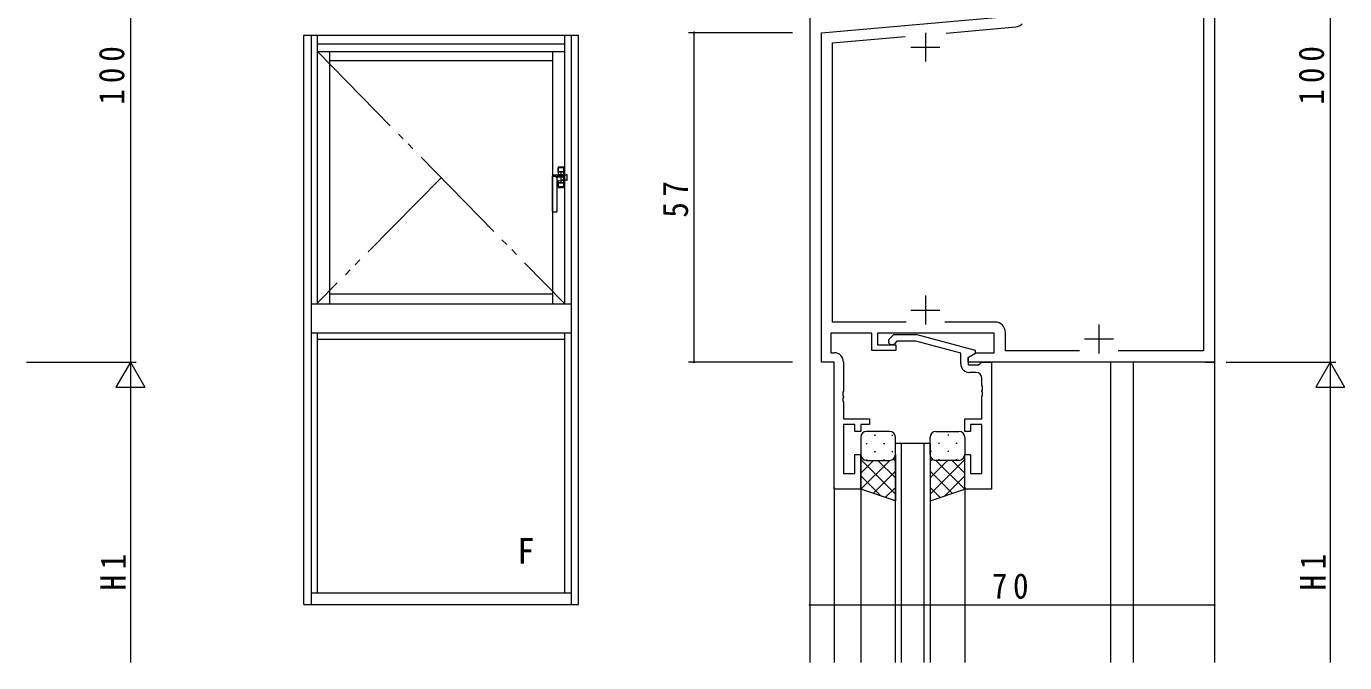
# Model space of a CAD drawing. Units: millimetres, scale not verified. Extents: x -594 to 539, y -420 to 386.
# Drawn here: x -135.4 to 92.6, y -293.6 to -183.5 of the extents above; entities that cross this region are included whole.
import ezdxf
from ezdxf.enums import TextEntityAlignment as Align

# ---------------------------------------------------------------- set-up
doc = ezdxf.new("R2010")
doc.units = ezdxf.units.MM
doc.header["$LTSCALE"] = 2
doc.linetypes.add('CHAIN2', pattern=[12, 9, -1, 1, -1])
doc.linetypes.add('DOUBLE_CHAIN2', pattern=[12.8, 9, -1, 0.6, -0.6, 0.6, -1])
for name, color, linetype, lineweight in [('0-3_YKK_11', 7, 'Continuous', 9), ('0-4_YKK_12', 2, 'Continuous', 9), ('0-5_YKK_A1', 4, 'Continuous', 9), ('0-6_YKK_13', 4, 'Continuous', 9), ('0-7_YKK_D', 6, 'Continuous', 9)]:
    doc.layers.add(name, color=color, linetype=linetype, lineweight=lineweight)
doc.styles.add('ＭＳ ゴシック', font='')
doc.styles.get('ＭＳ ゴシック').set_extended_font_data('MS Gothic')

msp = doc.modelspace()

# ---------------------------------------------------------------- linework, layer by layer
at = {"layer": '0-3_YKK_11'}
for p, q in [((70.1, -141.633), (70.1, -241.633)), ((68.17, -161.763), (68.17, -239.703)), ((2.1, -184.633), (35.524, -181.708)), ((2.1, -241.633), (2.1, -184.633)), ((20.099, -184.633), (20.099, -189.633)), ((23.672, -184.683), (35.739, -183.627)), ((4.03, -186.401), (16.605, -185.301)), ((4.03, -234.703), (4.03, -186.401)), ((17.6, -187.133), (22.6, -187.133)), ((20.099, -230.133), (20.099, -235.133)), ((16.749, -234.703), (4.03, -234.703)), ((17.6, -232.633), (22.6, -232.633)), ((32.129, -234.703), (23.45, -234.703)), ((3.729, -236.633), (3.729, -240.003)), ((10.8, -236.633), (3.729, -236.633)), ((10.8, -239.633), (10.8, -236.633)), ((11.8, -236.633), (11.8, -238.633)), ((31.999, -236.633), (11.8, -236.633)), ((13.875, -237.608), (14.651, -236.833)), ((14.651, -236.833), (18.596, -236.833)), ((18.596, -236.833), (28.7, -239.54)), ((31.999, -240.003), (31.999, -236.633)), ((33.93, -239.703), (33.93, -236.503)), ((50.1, -235.133), (50.1, -240.133)), ((11.8, -238.633), (15, -238.633)), ((15.148, -238.033), (14.724, -238.457)), ((15, -238.633), (15, -239.633)), ((18.438, -238.033), (15.148, -238.033)), ((26.2, -240.112), (18.438, -238.033)), ((47.6, -237.633), (52.6, -237.633)), ((4.3, -241.633), (2.1, -241.633)), ((3.729, -240.003), (4.33, -240.003)), ((4.3, -263.633), (4.3, -241.633)), ((5.929, -241.603), (5.929, -246.674)), ((15, -239.633), (10.8, -239.633)), ((26.2, -241.933), (26.2, -240.112)), ((27.499, -240.833), (28.937, -240.003)), ((28.7, -240.14), (27.499, -240.833)), ((27.499, -241.633), (27.499, -240.833)), ((27.499, -240.833), (27.499, -242.133)), ((70.1, -241.633), (27.499, -241.633)), ((28.7, -239.54), (28.7, -240.14)), ((28.937, -240.003), (31.999, -240.003)), ((29.5, -241.933), (29.8, -241.633)), ((29.8, -241.633), (31.499, -241.633)), ((31.499, -241.633), (31.499, -263.633)), ((46.749, -239.703), (33.93, -239.703)), ((68.17, -239.703), (53.45, -239.703)), ((27.499, -242.133), (29.3, -242.133)), ((28.87, -243.433), (27.699, -243.433)), ((29.3, -242.133), (29.5, -241.933)), ((29.87, -245.674), (29.87, -244.433)), ((29.99, -245.858), (29.87, -245.674)), ((29.99, -246.408), (29.99, -245.858)), ((5.929, -246.674), (5.81, -246.858)), ((5.81, -246.858), (5.81, -247.407)), ((5.81, -247.407), (5.929, -247.591)), ((5.929, -247.674), (5.81, -247.858)), ((5.81, -247.858), (5.81, -248.407)), ((5.81, -248.407), (5.929, -248.591)), ((5.929, -247.591), (5.929, -247.674)), ((29.87, -246.591), (29.99, -246.408)), ((29.87, -246.674), (29.87, -246.591)), ((29.99, -246.858), (29.87, -246.674)), ((29.87, -247.591), (29.99, -247.408)), ((29.87, -251.433), (29.87, -247.591)), ((29.99, -247.408), (29.99, -246.858)), ((5.929, -248.591), (5.929, -251.433)), ((5.929, -251.433), (10.399, -251.433)), ((5.929, -252.433), (5.929, -260.933)), ((7.9, -252.433), (5.929, -252.433)), ((7.9, -253.633), (7.9, -252.433)), ((8.899, -252.433), (8.899, -253.633)), ((10.399, -252.433), (8.899, -252.433)), ((10.399, -251.433), (10.399, -252.433)), ((26.9, -251.433), (29.87, -251.433)), ((26.9, -253.633), (26.9, -251.433)), ((27.9, -252.433), (27.9, -253.633)), ((29.87, -252.433), (27.9, -252.433)), ((29.87, -260.933), (29.87, -252.433)), ((8.899, -253.633), (7.9, -253.633)), ((27.9, -253.633), (26.9, -253.633)), ((7.9, -257.633), (8.899, -257.633)), ((7.9, -260.933), (7.9, -257.633)), ((8.899, -257.633), (8.899, -263.633)), ((26.9, -257.633), (27.9, -257.633)), ((26.9, -263.633), (26.9, -257.633)), ((27.9, -257.633), (27.9, -260.933)), ((5.929, -260.933), (7.9, -260.933)), ((27.9, -260.933), (29.87, -260.933)), ((8.899, -263.633), (4.3, -263.633)), ((31.499, -263.633), (26.9, -263.633))]:
    msp.add_line(p, q, dxfattribs=at)
for centre, radius, start, end in [((35.582, -181.834), 1.8, 275.00002, 315.00003), ((32.129, -236.503), 1.8, 0, 89.99998), ((14.3, -238.033), 0.6, 134.99998, 315), ((4.33, -241.603), 1.6, 0, 89.99998), ((27.699, -241.933), 1.5, 180, 269.99998), ((28.87, -244.433), 1, 0, 89.99998)]:
    msp.add_arc(centre, radius, start, end, dxfattribs=at)
at = {"layer": '0-4_YKK_12'}
for p, q in [((0.1, -76.564), (0.1, -293.642)), ((70.1, -76.564), (70.1, -293.642)), ((68.4, -241.633), (41.9, -241.633)), ((52.1, -241.633), (52.1, -293.642)), ((56, -241.633), (56, -293.642)), ((68.47, -241.633), (70.1, -241.633)), ((14.899, -255.633), (20.9, -255.633)), ((14.899, -293.642), (14.899, -255.633)), ((15.899, -255.633), (15.899, -293.642)), ((19.9, -293.642), (19.9, -255.633)), ((20.9, -255.633), (20.9, -293.642)), ((4.3, -263.333), (4.3, -293.642)), ((8.899, -263.633), (8.899, -293.642)), ((26.9, -263.333), (26.9, -293.642))]:
    msp.add_line(p, q, dxfattribs=at)
at = {"layer": '0-5_YKK_A1'}
for p, q in [((-87.4, -185.064), (-39.9, -185.064)), ((-87.4, -283.564), (-87.4, -185.064)), ((-86.15, -185.064), (-86.15, -283.564)), ((-85.05, -231.564), (-85.05, -185.064)), ((-85.05, -186.564), (-42.25, -186.564)), ((-42.25, -231.564), (-42.25, -185.064)), ((-41.15, -185.064), (-41.15, -283.564)), ((-39.9, -283.564), (-39.9, -185.064)), ((-85.05, -187.864), (-42.25, -187.864)), ((-82.9, -231.564), (-82.9, -187.864)), ((-44.4, -187.864), (-44.4, -231.564)), ((-82.9, -189.464), (-44.4, -189.464)), ((-44.4, -215.514), (-44.4, -209.411)), ((-44.375, -209.368), (-44.252, -209.309)), ((-44.252, -209.309), (-44.097, -209.252)), ((-44.097, -209.252), (-43.769, -209.209)), ((-43.769, -209.209), (-43.417, -209.174)), ((-43.45, -207.939), (-43.45, -209.176)), ((-42.45, -208.689), (-43.45, -208.689)), ((-43.443, -208.689), (-43.443, -208.007)), ((-43.443, -208.689), (-42.458, -208.689)), ((-43.417, -209.174), (-42.514, -209.174)), ((-42.5, -207.889), (-43.4, -207.889)), ((-42.5, -207.953), (-43.4, -207.953)), ((-43.393, -207.957), (-43.15, -207.957)), ((-43.15, -207.961), (-43.15, -207.957)), ((-43.15, -207.961), (-42.75, -207.961)), ((-42.946, -209.332), (-42.871, -209.336)), ((-42.885, -209.242), (-41.986, -209.242)), ((-42.871, -209.336), (-42.795, -209.351)), ((-42.795, -209.351), (-42.717, -209.381)), ((-42.75, -207.961), (-42.75, -207.957)), ((-42.75, -207.957), (-42.508, -207.957)), ((-42.717, -209.381), (-42.643, -209.428)), ((-42.643, -209.428), (-42.585, -209.481)), ((-42.585, -209.481), (-42.536, -209.546)), ((-42.536, -209.546), (-42.504, -209.611)), ((-42.498, -209.216), (-42.514, -209.174)), ((-42.504, -209.611), (-42.482, -209.683)), ((-42.498, -209.216), (-41.975, -209.216)), ((-42.482, -209.683), (-42.473, -209.753)), ((-42.473, -209.753), (-42.476, -209.825)), ((-42.458, -208.689), (-42.458, -208.007)), ((-42.45, -209.216), (-42.45, -207.939)), ((-41.861, -210.034), (-41.861, -209.367)), ((-41.85, -210.034), (-41.85, -209.341)), ((-43.6, -215.514), (-43.6, -210.483)), ((-43.45, -210.271), (-43.45, -211.339)), ((-42.45, -210.589), (-43.45, -210.589)), ((-43.443, -210.589), (-42.458, -210.589)), ((-43.443, -210.589), (-43.443, -211.27)), ((-42.5, -211.324), (-43.4, -211.324)), ((-43.4, -211.389), (-42.5, -211.389)), ((-43.393, -211.32), (-43.15, -211.32)), ((-43.389, -210.258), (-42.834, -210.227)), ((-43.15, -211.316), (-42.75, -211.316)), ((-43.15, -211.316), (-43.15, -211.32)), ((-42.772, -210.207), (-42.808, -210.221)), ((-42.798, -210.218), (-42.808, -210.221)), ((-42.719, -210.181), (-42.772, -210.207)), ((-42.75, -211.316), (-42.75, -211.32)), ((-42.75, -211.32), (-42.508, -211.32)), ((-42.654, -210.138), (-42.719, -210.181)), ((-42.597, -210.085), (-42.654, -210.138)), ((-41.975, -210.159), (-42.651, -210.159)), ((-42.551, -210.027), (-42.597, -210.085)), ((-42.515, -209.963), (-42.551, -210.027)), ((-42.49, -209.895), (-42.515, -209.963)), ((-42.476, -209.825), (-42.49, -209.895)), ((-42.458, -210.589), (-42.458, -211.27)), ((-42.45, -211.339), (-42.45, -210.159)), ((-44.275, -215.639), (-43.725, -215.639)), ((-82.9, -229.814), (-44.4, -229.814)), ((-86.15, -231.564), (-41.15, -231.564)), ((-86.15, -231.564), (-41.15, -231.564)), ((-86.15, -236.564), (-41.15, -236.564)), ((-85.05, -281.564), (-85.05, -236.564)), ((-42.25, -281.564), (-42.25, -236.564)), ((-85.05, -237.664), (-42.25, -237.664)), ((-86.15, -281.564), (-41.15, -281.564)), ((-87.4, -283.564), (-39.9, -283.564))]:
    msp.add_line(p, q, dxfattribs=at)
at = {"layer": '0-5_YKK_A1', "linetype": 'DOUBLE_CHAIN2'}
for p, q in [((-85.05, -187.876), (-42.25, -231.564)), ((-63.65, -209.72), (-85.05, -231.401)), ((-43.6, -209.434), (-43.577, -209.394)), ((-43.6, -210.483), (-43.6, -209.434)), ((-43.577, -209.394), (-43.528, -209.377)), ((-43.528, -209.377), (-43.457, -209.369)), ((-43.457, -209.369), (-42.946, -209.332))]:
    msp.add_line(p, q, dxfattribs=at)
at = {"layer": '0-5_YKK_A1', "linetype": 'CHAIN2'}
for p, q in [((-42.25, -209.639), (-43.909, -209.639)), ((-42.95, -208.689), (-42.95, -210.589))]:
    msp.add_line(p, q, dxfattribs=at)
at = {"layer": '0-5_YKK_A1'}
for centre, radius, start, end in [((-44.35, -209.411), 0.05, 119.71201, 180), ((-43.4, -207.939), 0.05, 90, 180), ((-43.4, -208.003), 0.05, 90, 180), ((-43.393, -208.007), 0.05, 90, 180), ((-44.628, -208.12), 2.073, 324.21349, 327.24847), ((-42.89, -209.732), 0.49, 299.27139, 89.33186), ((-42.508, -208.007), 0.05, 0, 90), ((-42.5, -207.939), 0.05, 0, 90), ((-42.5, -208.003), 0.05, 0, 90), ((-41.986, -209.367), 0.125, 0, 90), ((-41.975, -209.341), 0.125, 0, 90), ((-43.375, -210.483), 0.225, 93.58644, 179.99998), ((-43.4, -211.274), 0.05, 180, 270), ((-43.4, -211.339), 0.05, 180, 270), ((-43.393, -211.27), 0.05, 180, 270), ((-42.836, -210.177), 0.05, 272.78828, 287.69992), ((-43.282, -208.78), 1.517, 287.69992, 294.61218), ((-42.508, -211.27), 0.05, 270, 0), ((-42.5, -211.274), 0.05, 270, 0), ((-42.5, -211.339), 0.05, 270, 0), ((-41.986, -210.034), 0.125, 269.99992, 0), ((-41.975, -210.034), 0.125, 269.99992, 0), ((-44.275, -215.514), 0.125, 180, 270), ((-43.725, -215.514), 0.125, 270, 0)]:
    msp.add_arc(centre, radius, start, end, dxfattribs=at)
at = {"layer": '0-5_YKK_A1', "linetype": 'DOUBLE_CHAIN2'}
msp.add_arc((-44, -195.765), 13.675, 268.32382, 271.67616, dxfattribs=at)
at = {"layer": '0-6_YKK_13'}
for p, q in [((8.899, -254.633), (8.899, -257.633)), ((13.9, -253.633), (9.9, -253.633)), ((11.234, -254.298), (11.434, -254.298)), ((14.264, -254.298), (14.465, -254.298)), ((14.899, -257.633), (14.899, -254.633)), ((20.9, -257.633), (20.9, -254.633)), ((21.135, -254.298), (20.957, -254.298)), ((21.899, -253.633), (25.899, -253.633)), ((24.165, -254.298), (23.965, -254.298)), ((26.9, -254.633), (26.9, -257.633)), ((8.899, -263.633), (8.899, -257.633)), ((9.819, -255.713), (10.02, -255.713)), ((11.235, -257.128), (11.434, -257.128)), ((12.85, -255.713), (13.049, -255.713)), ((14.264, -257.128), (14.465, -257.128)), ((14.899, -257.633), (14.899, -265.633)), ((20.9, -257.633), (20.9, -265.633)), ((21.135, -257.128), (20.935, -257.128)), ((22.549, -255.713), (22.35, -255.713)), ((24.165, -257.128), (23.965, -257.128)), ((25.579, -255.713), (25.38, -255.713)), ((26.9, -263.633), (26.9, -257.633)), ((8.95, -257.946), (8.899, -257.996)), ((8.899, -258.501), (14.899, -264.501)), ((11.091, -258.633), (8.899, -260.824)), ((13.92, -258.632), (8.915, -263.638)), ((9.819, -258.543), (10.02, -258.543)), ((9.9, -258.633), (13.9, -258.633)), ((9.9, -258.633), (13.9, -258.633)), ((11.86, -258.633), (14.899, -261.672)), ((12.85, -258.543), (13.05, -258.543)), ((14.493, -258.437), (14.899, -258.844)), ((14.899, -257.653), (14.899, -257.653)), ((20.9, -257.653), (20.9, -257.653)), ((21.306, -258.437), (20.9, -258.844)), ((26.9, -258.501), (20.9, -264.501)), ((23.939, -258.633), (20.9, -261.672)), ((21.879, -258.632), (26.884, -263.638)), ((25.899, -258.633), (21.899, -258.633)), ((25.899, -258.633), (21.899, -258.633)), ((22.549, -258.543), (22.35, -258.543)), ((24.708, -258.633), (26.9, -260.824)), ((25.579, -258.543), (25.38, -258.543)), ((26.849, -257.946), (26.9, -257.996)), ((8.899, -261.329), (12.355, -264.784)), ((14.899, -260.481), (11.036, -264.345)), ((20.9, -260.481), (24.763, -264.345)), ((26.9, -261.329), (23.445, -264.784)), ((14.899, -265.633), (8.899, -263.633)), ((14.899, -263.31), (13.157, -265.052)), ((20.9, -263.31), (22.642, -265.052)), ((20.9, -265.633), (26.9, -263.633))]:
    msp.add_line(p, q, dxfattribs=at)
for centre, start, end in [((9.9, -254.633), 90.00009, 180.00009), ((13.9, -254.633), 0.00009, 90.00009), ((21.899, -254.633), 89.99989, 179.99989), ((25.899, -254.633), 359.99989, 89.99989), ((9.9, -257.633), 180.00009, 270.00009), ((9.9, -257.633), 180.00009, 270.00009), ((13.9, -257.633), 270.00009, 0.00009), ((13.9, -257.633), 270.00009, 0.00009), ((21.899, -257.633), 179.99989, 269.99989), ((21.899, -257.633), 179.99989, 269.99989), ((25.899, -257.633), 269.99989, 359.99989), ((25.899, -257.633), 269.99989, 359.99989)]:
    msp.add_arc(centre, 1, start, end, dxfattribs=at)
at = {"layer": '0-7_YKK_D'}
for p, q in [((-117.4, -141.642), (-117.4, -241.642)), ((90.099, -141.633), (90.099, -241.633)), ((-2.901, -184.633), (-20.901, -184.633)), ((-19.9, -241.633), (-19.9, -184.633)), ((-135.4, -241.642), (-116.4, -241.642)), ((-134.4, -241.642), (-116.4, -241.642)), ((-117.4, -241.642), (-119.9, -245.973)), ((-117.4, -241.642), (-117.4, -250.303)), ((-117.4, -241.642), (-114.9, -245.973)), ((-2.901, -241.633), (-20.901, -241.633)), ((72.099, -241.633), (91.1, -241.633)), ((73.1, -241.633), (91.1, -241.633)), ((90.099, -241.633), (87.599, -245.963)), ((90.099, -241.633), (90.099, -250.293)), ((90.099, -241.633), (92.6, -245.963)), ((-119.9, -245.973), (-114.9, -245.973)), ((87.599, -245.963), (92.6, -245.963)), ((-117.4, -246.642), (-117.4, -293.642)), ((90.099, -246.633), (90.099, -293.642)), ((0.1, -266.633), (0.1, -284.633)), ((70.1, -266.633), (70.1, -284.633)), ((0.1, -283.633), (70.1, -283.633))]:
    msp.add_line(p, q, dxfattribs=at)
for centre, start, end in [((-19.9, -184.633), 90, 270), ((-19.9, -184.633), 270, 90), ((-19.9, -241.633), 90, 270), ((-19.9, -241.633), 270, 90), ((0.1, -283.633), 0, 180), ((0.1, -283.633), 180, 0), ((70.1, -283.633), 0, 180), ((70.1, -283.633), 180, 0)]:
    msp.add_arc(centre, 0.106, start, end, dxfattribs=at)

# ---------------------------------------------------------------- texts
at = {"layer": '0-5_YKK_A1', "color": 7, "style": 'ＭＳ ゴシック'}
msp.add_text('F', height=4.399, dxfattribs=at).set_placement((-50.506, -277.816), align=Align.BOTTOM_LEFT)
at = {"layer": '0-7_YKK_D', "color": 7, "char_height": 4.399, "attachment_point": 7, "rotation": 90, "style": 'ＭＳ ゴシック'}
for s, insert in [('\\T1.38;\\W0.9;100', (-118.4, -197.082)), ('\\T1.38;\\W0.9;100', (89.1, -197.073)), ('\\T1.36;\\W0.9;57', (-20.901, -216.653)), ('\\T1.36;\\W0.9;H1', (-118.2, -281.162)), ('\\T1.36;\\W0.9;H1', (89.3, -281.153))]:
    msp.add_mtext(s, dxfattribs=dict(at, insert=insert))
at = {"layer": '0-7_YKK_D', "color": 7, "insert": (31.579, -282.633), "char_height": 4.399, "attachment_point": 7, "style": 'ＭＳ ゴシック'}
msp.add_mtext('\\T1.36;\\W0.9;70', dxfattribs=at)

doc.saveas('drawing.dxf')
